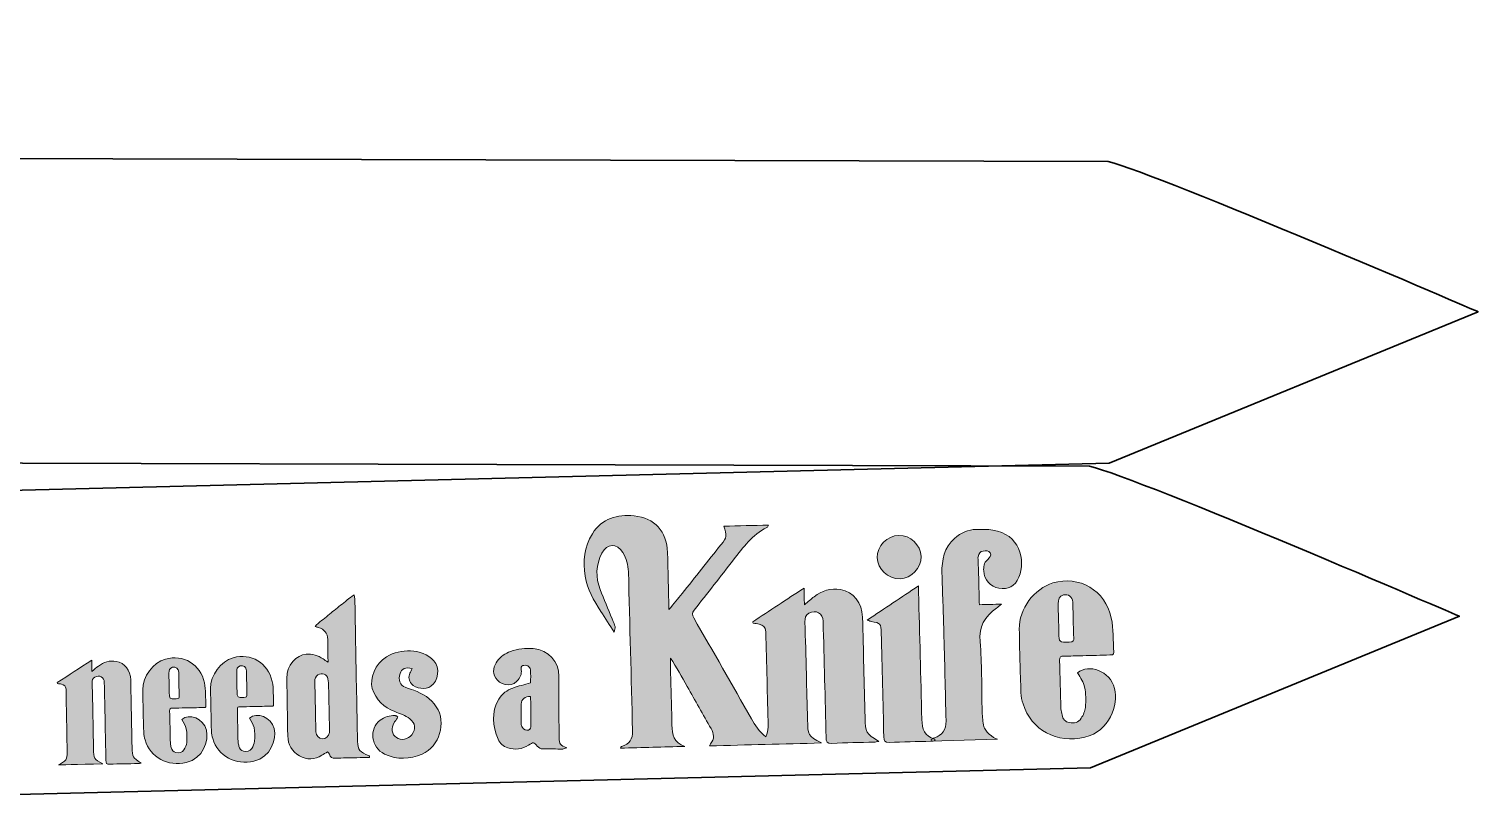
# Model space of a CAD drawing. Header units: inches. Extents: x 0 to 10.9, y -5.4 to -2.3.
# Drawn here: x 6.104 to 10.877, y -4.883 to -2.314 of the extents above; entities that cross this region are included whole.
import ezdxf

# ---------------------------------------------------------------- set-up
doc = ezdxf.new("R2010")
doc.units = ezdxf.units.IN
doc.header["$MEASUREMENT"] = 0
doc.layers.add('Layer 1', color=7, linetype='Continuous', lineweight=0)

# ---------------------------------------------------------------- blocks, each defined once
blk = doc.blocks.new('Block_2')
at = {"layer": 'Layer 1', "true_color": 0x000000, "transparency": 33554687}
h = blk.add_hatch(color=18, dxfattribs=at)
h.dxf.hatch_style = 2
edge = h.paths.add_edge_path()
edge.add_spline(control_points=[(9.0428, -4.0516), (9.0436, -4.0899), (9.0114, -4.1239), (8.9737, -4.1247), (8.9339, -4.1255), (8.8996, -4.094), (8.8984, -4.0553), (8.8971, -4.0174), (8.9306, -3.9832), (8.9701, -3.982), (9.0076, -3.9809), (9.0419, -4.0138), (9.0428, -4.0516)], knot_values=[0, 0, 0, 0, 1, 1, 1, 2, 2, 2, 3, 3, 3, 4, 4, 4, 4], degree=3, periodic=0)
h = blk.add_hatch(color=18, dxfattribs=at)
h.dxf.hatch_style = 2
edge = h.paths.add_edge_path()
edge.add_spline(control_points=[(8.8655, -4.2612), (8.9234, -4.2225), (8.9773, -4.1865), (9.0342, -4.1486), (9.0344, -4.1565), (9.0345, -4.1629), (9.0347, -4.1692), (9.0383, -4.3088), (9.0422, -4.4484), (9.0454, -4.588), (9.0461, -4.6192), (9.0543, -4.6442), (9.0878, -4.6535), (9.0884, -4.6537), (9.0885, -4.6556), (9.0894, -4.6584), (9.0846, -4.659), (9.0801, -4.66), (9.0756, -4.6601), (9.0297, -4.6614), (8.9837, -4.6619), (8.9379, -4.664), (8.9232, -4.6647), (8.9204, -4.6593), (8.9201, -4.6461), (8.9176, -4.5319), (8.9145, -4.4178), (8.9116, -4.3036), (8.9107, -4.2723), (8.9096, -4.271), (8.8787, -4.2657), (8.8758, -4.2652), (8.8731, -4.2638), (8.8655, -4.2612)], knot_values=[0, 0, 0, 0, 1, 1, 1, 2, 2, 2, 3, 3, 3, 4, 4, 4, 5, 5, 5, 6, 6, 6, 7, 7, 7, 8, 8, 8, 9, 9, 9, 10, 10, 10, 11, 11, 11, 11], degree=3, periodic=0)
at = {"layer": 'Layer 1'}
for points, knots in [([(9.0428, -4.0516), (9.0436, -4.0899), (9.0114, -4.1239), (8.9737, -4.1247), (8.9339, -4.1255), (8.8996, -4.094), (8.8984, -4.0553), (8.8971, -4.0174), (8.9306, -3.9832), (8.9701, -3.982), (9.0076, -3.9809), (9.0419, -4.0138), (9.0428, -4.0516)], [0, 0, 0, 0, 1, 1, 1, 2, 2, 2, 3, 3, 3, 4, 4, 4, 4]), ([(8.8655, -4.2612), (8.9234, -4.2225), (8.9773, -4.1865), (9.0342, -4.1486), (9.0344, -4.1565), (9.0345, -4.1629), (9.0347, -4.1692), (9.0383, -4.3088), (9.0422, -4.4484), (9.0454, -4.588), (9.0461, -4.6192), (9.0543, -4.6442), (9.0878, -4.6535), (9.0884, -4.6537), (9.0885, -4.6556), (9.0894, -4.6584), (9.0846, -4.659), (9.0801, -4.66), (9.0756, -4.6601), (9.0297, -4.6614), (8.9837, -4.6619), (8.9379, -4.664), (8.9232, -4.6647), (8.9204, -4.6593), (8.9201, -4.6461), (8.9176, -4.5319), (8.9145, -4.4178), (8.9116, -4.3036), (8.9107, -4.2723), (8.9096, -4.271), (8.8787, -4.2657), (8.8758, -4.2652), (8.8731, -4.2638), (8.8655, -4.2612)], [0, 0, 0, 0, 1, 1, 1, 2, 2, 2, 3, 3, 3, 4, 4, 4, 5, 5, 5, 6, 6, 6, 7, 7, 7, 8, 8, 8, 9, 9, 9, 10, 10, 10, 11, 11, 11, 11])]:
    blk.add_open_spline(points, degree=3, knots=knots, dxfattribs=at)
blk = doc.blocks.new('Block_1')
at = {"layer": 'Layer 1', "true_color": 0x000000, "transparency": 33554687}
h = blk.add_hatch(color=18, dxfattribs=at)
h.dxf.hatch_style = 2
edge = h.paths.add_edge_path()
edge.add_spline(control_points=[(8.5321, -4.646), (8.535, -4.6335), (8.5394, -4.6237), (8.5392, -4.614), (8.537, -4.5091), (8.5338, -4.4043), (8.5317, -4.2994), (8.5314, -4.2832), (8.5222, -4.2778), (8.5095, -4.2745), (8.5032, -4.2728), (8.4965, -4.2724), (8.49, -4.2713), (8.4895, -4.2698), (8.489, -4.2683), (8.4885, -4.2667), (8.5439, -4.2302), (8.5993, -4.1937), (8.6573, -4.1555), (8.6578, -4.1747), (8.6582, -4.191), (8.6587, -4.2104), (8.6709, -4.2003), (8.6805, -4.1919), (8.6906, -4.1842), (8.7163, -4.1644), (8.7454, -4.1549), (8.7777, -4.1605), (8.8205, -4.168), (8.8487, -4.2038), (8.85, -4.2515), (8.853, -4.3614), (8.8557, -4.4712), (8.8586, -4.581), (8.8599, -4.6332), (8.8599, -4.6332), (8.9037, -4.6607), (8.8971, -4.6618), (8.8928, -4.663), (8.8884, -4.6631), (8.8419, -4.6644), (8.7953, -4.665), (8.7488, -4.6671), (8.7333, -4.6679), (8.7302, -4.6621), (8.7299, -4.6481), (8.727, -4.5203), (8.7236, -4.3924), (8.7202, -4.2646), (8.7195, -4.2386), (8.6962, -4.2259), (8.6734, -4.2385), (8.6619, -4.2449), (8.6601, -4.255), (8.6604, -4.2669), (8.6622, -4.324), (8.6635, -4.3811), (8.665, -4.4382), (8.6663, -4.4885), (8.6676, -4.5387), (8.6689, -4.589), (8.6702, -4.641), (8.6702, -4.641), (8.7144, -4.6659), (8.5902, -4.6691), (8.4689, -4.6723), (8.346, -4.6754), (8.3475, -4.6723), (8.348, -4.6699), (8.3494, -4.6683), (8.3634, -4.6521), (8.3609, -4.6359), (8.351, -4.6187), (8.3246, -4.5725), (8.2988, -4.526), (8.2727, -4.4796), (8.2552, -4.4484), (8.2378, -4.4172), (8.2176, -4.3861), (8.2174, -4.3912), (8.2169, -4.3962), (8.217, -4.4013), (8.2187, -4.4695), (8.2211, -4.5378), (8.2221, -4.6061), (8.2225, -4.6382), (8.228, -4.6657), (8.2644, -4.6773), (8.1943, -4.6791), (8.1242, -4.6809), (8.053, -4.6828), (8.0543, -4.6807), (8.0547, -4.6784), (8.0559, -4.678), (8.0834, -4.6676), (8.0932, -4.6542), (8.0925, -4.6251), (8.0881, -4.4508), (8.0836, -4.2764), (8.079, -4.1021), (8.0784, -4.0794), (8.0724, -4.0579), (8.0603, -4.0386), (8.0407, -4.0074), (8.009, -4.008), (7.9917, -4.0405), (7.9711, -4.0794), (7.9706, -4.1201), (7.9861, -4.1608), (7.9984, -4.1931), (8.0114, -4.2251), (8.0252, -4.2568), (8.0362, -4.282), (8.0375, -4.2857), (8.0317, -4.3003), (8.0176, -4.2783), (8.0029, -4.2553), (7.9881, -4.2324), (7.9649, -4.1964), (7.943, -4.1595), (7.9361, -4.1165), (7.9283, -4.0675), (7.9337, -4.0197), (7.9602, -3.9767), (7.9919, -3.9256), (8.042, -3.9125), (8.0976, -3.9178), (8.1658, -3.9243), (8.2053, -3.9686), (8.2076, -4.0379), (8.2096, -4.0992), (8.2108, -4.1605), (8.2125, -4.2267), (8.2286, -4.2069), (8.2422, -4.1905), (8.2555, -4.1739), (8.2984, -4.1201), (8.3412, -4.0662), (8.3842, -4.0124), (8.4031, -3.9888), (8.4045, -3.9815), (8.393, -3.9518), (8.442, -3.9505), (8.4905, -3.9493), (8.5405, -3.948), (8.5386, -3.9509), (8.5375, -3.9549), (8.535, -3.9561), (8.4871, -3.9799), (8.4566, -4.0215), (8.4251, -4.0623), (8.3823, -4.1178), (8.3393, -4.1731), (8.2957, -4.228), (8.2883, -4.2373), (8.288, -4.2436), (8.2939, -4.2539), (8.3577, -4.3642), (8.4213, -4.4747), (8.4838, -4.5858), (8.4961, -4.6076), (8.5094, -4.6274), (8.5321, -4.646)], knot_values=[0, 0, 0, 0, 1, 1, 1, 2, 2, 2, 3, 3, 3, 4, 4, 4, 5, 5, 5, 6, 6, 6, 7, 7, 7, 8, 8, 8, 9, 9, 9, 10, 10, 10, 11, 11, 11, 12, 12, 12, 13, 13, 13, 14, 14, 14, 15, 15, 15, 16, 16, 16, 17, 17, 17, 18, 18, 18, 19, 19, 19, 20, 20, 20, 21, 21, 21, 22, 22, 22, 23, 23, 23, 24, 24, 24, 25, 25, 25, 26, 26, 26, 27, 27, 27, 28, 28, 28, 29, 29, 29, 30, 30, 30, 31, 31, 31, 32, 32, 32, 33, 33, 33, 34, 34, 34, 35, 35, 35, 36, 36, 36, 37, 37, 37, 38, 38, 38, 39, 39, 39, 40, 40, 40, 41, 41, 41, 42, 42, 42, 43, 43, 43, 44, 44, 44, 45, 45, 45, 46, 46, 46, 47, 47, 47, 48, 48, 48, 49, 49, 49, 50, 50, 50, 51, 51, 51, 52, 52, 52, 53, 53, 53, 54, 54, 54, 54], degree=3, periodic=0)
h = blk.add_hatch(color=18, dxfattribs=at)
h.dxf.hatch_style = 2
edge = h.paths.add_edge_path()
edge.add_spline(control_points=[(9.0771, -4.6591), (9.0767, -4.6577), (9.0763, -4.6562), (9.0759, -4.6548), (9.0796, -4.653), (9.0831, -4.6505), (9.087, -4.6494), (9.1106, -4.6423), (9.1259, -4.6218), (9.1252, -4.5934), (9.1226, -4.4946), (9.1205, -4.3959), (9.1178, -4.2972), (9.1161, -4.2334), (9.1135, -4.1697), (9.1117, -4.106), (9.1106, -4.0626), (9.1194, -4.0226), (9.1534, -3.9918), (9.1739, -3.9732), (9.1976, -3.9625), (9.2252, -3.9623), (9.2433, -3.9621), (9.2616, -3.9621), (9.2794, -3.9647), (9.3657, -3.9772), (9.3895, -4.0626), (9.3652, -4.1202), (9.3521, -4.1514), (9.3299, -4.16), (9.2994, -4.1562), (9.2722, -4.1527), (9.2499, -4.1263), (9.2491, -4.0993), (9.2487, -4.0859), (9.2496, -4.0725), (9.2613, -4.0629), (9.2618, -4.0625), (9.2623, -4.0619), (9.2627, -4.0614), (9.2679, -4.0549), (9.2759, -4.0487), (9.2708, -4.0394), (9.2659, -4.0304), (9.2558, -4.0333), (9.2479, -4.0337), (9.237, -4.0342), (9.2326, -4.043), (9.2307, -4.0522), (9.2296, -4.0575), (9.2311, -4.0633), (9.2312, -4.0689), (9.232, -4.0968), (9.2327, -4.1247), (9.2335, -4.1526), (9.234, -4.1707), (9.2344, -4.1887), (9.235, -4.2104), (9.26, -4.2097), (9.2815, -4.2092), (9.3077, -4.2085), (9.2997, -4.2153), (9.2959, -4.2191), (9.2916, -4.2219), (9.2517, -4.248), (9.233, -4.2836), (9.2374, -4.332), (9.2407, -4.3682), (9.2413, -4.4046), (9.2422, -4.441), (9.2433, -4.4821), (9.243, -4.5233), (9.2442, -4.5644), (9.2446, -4.5804), (9.2463, -4.5966), (9.2497, -4.6122), (9.2526, -4.6252), (9.279, -4.6502), (9.2949, -4.6531), (9.2949, -4.6531), (9.0756, -4.6601), (9.0756, -4.6601)], knot_values=[0, 0, 0, 0, 1, 1, 1, 2, 2, 2, 3, 3, 3, 4, 4, 4, 5, 5, 5, 6, 6, 6, 7, 7, 7, 8, 8, 8, 9, 9, 9, 10, 10, 10, 11, 11, 11, 12, 12, 12, 13, 13, 13, 14, 14, 14, 15, 15, 15, 16, 16, 16, 17, 17, 17, 18, 18, 18, 19, 19, 19, 20, 20, 20, 21, 21, 21, 22, 22, 22, 23, 23, 23, 24, 24, 24, 25, 25, 25, 26, 26, 26, 27, 27, 27, 27], degree=3, periodic=0)
edge.add_line((9.0756, -4.6601), (9.0771, -4.6591))
h = blk.add_hatch(color=18, dxfattribs=at)
h.dxf.hatch_style = 2
edge = h.paths.add_edge_path()
edge.add_spline(control_points=[(9.5441, -4.2634), (9.5436, -4.243), (9.5436, -4.2225), (9.5424, -4.202), (9.5413, -4.1843), (9.5284, -4.1744), (9.5121, -4.1782), (9.4969, -4.1817), (9.4944, -4.1944), (9.4945, -4.2071), (9.4948, -4.2387), (9.496, -4.2703), (9.4968, -4.3019), (9.4976, -4.3355), (9.4976, -4.3348), (9.5311, -4.3341), (9.5442, -4.3338), (9.5465, -4.3287), (9.5457, -4.3173), (9.5445, -4.2994), (9.5446, -4.2814), (9.5441, -4.2634)], knot_values=[0, 0, 0, 0, 1, 1, 1, 2, 2, 2, 3, 3, 3, 4, 4, 4, 5, 5, 5, 6, 6, 6, 7, 7, 7, 7], degree=3, periodic=0)
edge = h.paths.add_edge_path()
edge.add_spline(control_points=[(9.5587, -4.4348), (9.5943, -4.404), (9.6657, -4.4274), (9.6803, -4.4866), (9.6936, -4.5402), (9.6648, -4.6273), (9.5823, -4.6472), (9.4917, -4.669), (9.405, -4.6234), (9.3789, -4.537), (9.3753, -4.5252), (9.3723, -4.5129), (9.3719, -4.5007), (9.3695, -4.4306), (9.3674, -4.3605), (9.3664, -4.2905), (9.3654, -4.2242), (9.415, -4.1573), (9.4774, -4.1387), (9.5635, -4.1129), (9.6497, -4.1628), (9.6696, -4.2541), (9.6776, -4.2905), (9.675, -4.3292), (9.6774, -4.3668), (9.678, -4.3767), (9.6714, -4.3758), (9.6652, -4.376), (9.6354, -4.3768), (9.6056, -4.3776), (9.5759, -4.3783), (9.5548, -4.3789), (9.5337, -4.3798), (9.5126, -4.3798), (9.5025, -4.3798), (9.4985, -4.3825), (9.4989, -4.3935), (9.5008, -4.4468), (9.5018, -4.5001), (9.5035, -4.5534), (9.5037, -4.5601), (9.5062, -4.5667), (9.5075, -4.5734), (9.5101, -4.5867), (9.5172, -4.5964), (9.5311, -4.5988), (9.5467, -4.6016), (9.5618, -4.5985), (9.5705, -4.5844), (9.5771, -4.5736), (9.5833, -4.5608), (9.5842, -4.5486), (9.5858, -4.5264), (9.5859, -4.5035), (9.5816, -4.4819), (9.5785, -4.4661), (9.5673, -4.4519), (9.5587, -4.4348)], knot_values=[0, 0, 0, 0, 1, 1, 1, 2, 2, 2, 3, 3, 3, 4, 4, 4, 5, 5, 5, 6, 6, 6, 7, 7, 7, 8, 8, 8, 9, 9, 9, 10, 10, 10, 11, 11, 11, 12, 12, 12, 13, 13, 13, 14, 14, 14, 15, 15, 15, 16, 16, 16, 17, 17, 17, 18, 18, 18, 19, 19, 19, 19], degree=3, periodic=0)
at = {"layer": 'Layer 1'}
for points, knots in [([(8.5321, -4.646), (8.535, -4.6335), (8.5394, -4.6237), (8.5392, -4.614), (8.537, -4.5091), (8.5338, -4.4043), (8.5317, -4.2994), (8.5314, -4.2832), (8.5222, -4.2778), (8.5095, -4.2745), (8.5032, -4.2728), (8.4965, -4.2724), (8.49, -4.2713), (8.4895, -4.2698), (8.489, -4.2683), (8.4885, -4.2667), (8.5439, -4.2302), (8.5993, -4.1937), (8.6573, -4.1555), (8.6578, -4.1747), (8.6582, -4.191), (8.6587, -4.2104), (8.6709, -4.2003), (8.6805, -4.1919), (8.6906, -4.1842), (8.7163, -4.1644), (8.7454, -4.1549), (8.7777, -4.1605), (8.8205, -4.168), (8.8487, -4.2038), (8.85, -4.2515), (8.853, -4.3614), (8.8557, -4.4712), (8.8586, -4.581), (8.8599, -4.6332), (8.8599, -4.6332), (8.9037, -4.6607), (8.8971, -4.6618), (8.8928, -4.663), (8.8884, -4.6631), (8.8419, -4.6644), (8.7953, -4.665), (8.7488, -4.6671), (8.7333, -4.6679), (8.7302, -4.6621), (8.7299, -4.6481), (8.727, -4.5203), (8.7236, -4.3924), (8.7202, -4.2646), (8.7195, -4.2386), (8.6962, -4.2259), (8.6734, -4.2385), (8.6619, -4.2449), (8.6601, -4.255), (8.6604, -4.2669), (8.6622, -4.324), (8.6635, -4.3811), (8.665, -4.4382), (8.6663, -4.4885), (8.6676, -4.5387), (8.6689, -4.589), (8.6702, -4.641), (8.6702, -4.641), (8.7144, -4.6659), (8.5902, -4.6691), (8.4689, -4.6723), (8.346, -4.6754), (8.3475, -4.6723), (8.348, -4.6699), (8.3494, -4.6683), (8.3634, -4.6521), (8.3609, -4.6359), (8.351, -4.6187), (8.3246, -4.5725), (8.2988, -4.526), (8.2727, -4.4796), (8.2552, -4.4484), (8.2378, -4.4172), (8.2176, -4.3861), (8.2174, -4.3912), (8.2169, -4.3962), (8.217, -4.4013), (8.2187, -4.4695), (8.2211, -4.5378), (8.2221, -4.6061), (8.2225, -4.6382), (8.228, -4.6657), (8.2644, -4.6773), (8.1943, -4.6791), (8.1242, -4.6809), (8.053, -4.6828), (8.0543, -4.6807), (8.0547, -4.6784), (8.0559, -4.678), (8.0834, -4.6676), (8.0932, -4.6542), (8.0925, -4.6251), (8.0881, -4.4508), (8.0836, -4.2764), (8.079, -4.1021), (8.0784, -4.0794), (8.0724, -4.0579), (8.0603, -4.0386), (8.0407, -4.0074), (8.009, -4.008), (7.9917, -4.0405), (7.9711, -4.0794), (7.9706, -4.1201), (7.9861, -4.1608), (7.9984, -4.1931), (8.0114, -4.2251), (8.0252, -4.2568), (8.0362, -4.282), (8.0375, -4.2857), (8.0317, -4.3003), (8.0176, -4.2783), (8.0029, -4.2553), (7.9881, -4.2324), (7.9649, -4.1964), (7.943, -4.1595), (7.9361, -4.1165), (7.9283, -4.0675), (7.9337, -4.0197), (7.9602, -3.9767), (7.9919, -3.9256), (8.042, -3.9125), (8.0976, -3.9178), (8.1658, -3.9243), (8.2053, -3.9686), (8.2076, -4.0379), (8.2096, -4.0992), (8.2108, -4.1605), (8.2125, -4.2267), (8.2286, -4.2069), (8.2422, -4.1905), (8.2555, -4.1739), (8.2984, -4.1201), (8.3412, -4.0662), (8.3842, -4.0124), (8.4031, -3.9888), (8.4045, -3.9815), (8.393, -3.9518), (8.442, -3.9505), (8.4905, -3.9493), (8.5405, -3.948), (8.5386, -3.9509), (8.5375, -3.9549), (8.535, -3.9561), (8.4871, -3.9799), (8.4566, -4.0215), (8.4251, -4.0623), (8.3823, -4.1178), (8.3393, -4.1731), (8.2957, -4.228), (8.2883, -4.2373), (8.288, -4.2436), (8.2939, -4.2539), (8.3577, -4.3642), (8.4213, -4.4747), (8.4838, -4.5858), (8.4961, -4.6076), (8.5094, -4.6274), (8.5321, -4.646)], [0, 0, 0, 0, 1, 1, 1, 2, 2, 2, 3, 3, 3, 4, 4, 4, 5, 5, 5, 6, 6, 6, 7, 7, 7, 8, 8, 8, 9, 9, 9, 10, 10, 10, 11, 11, 11, 12, 12, 12, 13, 13, 13, 14, 14, 14, 15, 15, 15, 16, 16, 16, 17, 17, 17, 18, 18, 18, 19, 19, 19, 20, 20, 20, 21, 21, 21, 22, 22, 22, 23, 23, 23, 24, 24, 24, 25, 25, 25, 26, 26, 26, 27, 27, 27, 28, 28, 28, 29, 29, 29, 30, 30, 30, 31, 31, 31, 32, 32, 32, 33, 33, 33, 34, 34, 34, 35, 35, 35, 36, 36, 36, 37, 37, 37, 38, 38, 38, 39, 39, 39, 40, 40, 40, 41, 41, 41, 42, 42, 42, 43, 43, 43, 44, 44, 44, 45, 45, 45, 46, 46, 46, 47, 47, 47, 48, 48, 48, 49, 49, 49, 50, 50, 50, 51, 51, 51, 52, 52, 52, 53, 53, 53, 54, 54, 54, 54]), ([(9.0771, -4.6591), (9.0767, -4.6577), (9.0763, -4.6562), (9.0759, -4.6548), (9.0796, -4.653), (9.0831, -4.6505), (9.087, -4.6494), (9.1106, -4.6423), (9.1259, -4.6218), (9.1252, -4.5934), (9.1226, -4.4946), (9.1205, -4.3959), (9.1178, -4.2972), (9.1161, -4.2334), (9.1135, -4.1697), (9.1117, -4.106), (9.1106, -4.0626), (9.1194, -4.0226), (9.1534, -3.9918), (9.1739, -3.9732), (9.1976, -3.9625), (9.2252, -3.9623), (9.2433, -3.9621), (9.2616, -3.9621), (9.2794, -3.9647), (9.3657, -3.9772), (9.3895, -4.0626), (9.3652, -4.1202), (9.3521, -4.1514), (9.3299, -4.16), (9.2994, -4.1562), (9.2722, -4.1527), (9.2499, -4.1263), (9.2491, -4.0993), (9.2487, -4.0859), (9.2496, -4.0725), (9.2613, -4.0629), (9.2618, -4.0625), (9.2623, -4.0619), (9.2627, -4.0614), (9.2679, -4.0549), (9.2759, -4.0487), (9.2708, -4.0394), (9.2659, -4.0304), (9.2558, -4.0333), (9.2479, -4.0337), (9.237, -4.0342), (9.2326, -4.043), (9.2307, -4.0522), (9.2296, -4.0575), (9.2311, -4.0633), (9.2312, -4.0689), (9.232, -4.0968), (9.2327, -4.1247), (9.2335, -4.1526), (9.234, -4.1707), (9.2344, -4.1887), (9.235, -4.2104), (9.26, -4.2097), (9.2815, -4.2092), (9.3077, -4.2085), (9.2997, -4.2153), (9.2959, -4.2191), (9.2916, -4.2219), (9.2517, -4.248), (9.233, -4.2836), (9.2374, -4.332), (9.2407, -4.3682), (9.2413, -4.4046), (9.2422, -4.441), (9.2433, -4.4821), (9.243, -4.5233), (9.2442, -4.5644), (9.2446, -4.5804), (9.2463, -4.5966), (9.2497, -4.6122), (9.2526, -4.6252), (9.279, -4.6502), (9.2949, -4.6531), (9.2949, -4.6531), (9.0756, -4.6601), (9.0756, -4.6601)], [0, 0, 0, 0, 1, 1, 1, 2, 2, 2, 3, 3, 3, 4, 4, 4, 5, 5, 5, 6, 6, 6, 7, 7, 7, 8, 8, 8, 9, 9, 9, 10, 10, 10, 11, 11, 11, 12, 12, 12, 13, 13, 13, 14, 14, 14, 15, 15, 15, 16, 16, 16, 17, 17, 17, 18, 18, 18, 19, 19, 19, 20, 20, 20, 21, 21, 21, 22, 22, 22, 23, 23, 23, 24, 24, 24, 25, 25, 25, 26, 26, 26, 27, 27, 27, 27]), ([(9.5587, -4.4348), (9.5943, -4.404), (9.6657, -4.4274), (9.6803, -4.4866), (9.6936, -4.5402), (9.6648, -4.6273), (9.5823, -4.6472), (9.4917, -4.669), (9.405, -4.6234), (9.3789, -4.537), (9.3753, -4.5252), (9.3723, -4.5129), (9.3719, -4.5007), (9.3695, -4.4306), (9.3674, -4.3605), (9.3664, -4.2905), (9.3654, -4.2242), (9.415, -4.1573), (9.4774, -4.1387), (9.5635, -4.1129), (9.6497, -4.1628), (9.6696, -4.2541), (9.6776, -4.2905), (9.675, -4.3292), (9.6774, -4.3668), (9.678, -4.3767), (9.6714, -4.3758), (9.6652, -4.376), (9.6354, -4.3768), (9.6056, -4.3776), (9.5759, -4.3783), (9.5548, -4.3789), (9.5337, -4.3798), (9.5126, -4.3798), (9.5025, -4.3798), (9.4985, -4.3825), (9.4989, -4.3935), (9.5008, -4.4468), (9.5018, -4.5001), (9.5035, -4.5534), (9.5037, -4.5601), (9.5062, -4.5667), (9.5075, -4.5734), (9.5101, -4.5867), (9.5172, -4.5964), (9.5311, -4.5988), (9.5467, -4.6016), (9.5618, -4.5985), (9.5705, -4.5844), (9.5771, -4.5736), (9.5833, -4.5608), (9.5842, -4.5486), (9.5858, -4.5264), (9.5859, -4.5035), (9.5816, -4.4819), (9.5785, -4.4661), (9.5673, -4.4519), (9.5587, -4.4348)], [0, 0, 0, 0, 1, 1, 1, 2, 2, 2, 3, 3, 3, 4, 4, 4, 5, 5, 5, 6, 6, 6, 7, 7, 7, 8, 8, 8, 9, 9, 9, 10, 10, 10, 11, 11, 11, 12, 12, 12, 13, 13, 13, 14, 14, 14, 15, 15, 15, 16, 16, 16, 17, 17, 17, 18, 18, 18, 19, 19, 19, 19]), ([(9.5441, -4.2634), (9.5436, -4.243), (9.5436, -4.2225), (9.5424, -4.202), (9.5413, -4.1843), (9.5284, -4.1744), (9.5121, -4.1782), (9.4969, -4.1817), (9.4944, -4.1944), (9.4945, -4.2071), (9.4948, -4.2387), (9.496, -4.2703), (9.4968, -4.3019), (9.4976, -4.3355), (9.4976, -4.3348), (9.5311, -4.3341), (9.5442, -4.3338), (9.5465, -4.3287), (9.5457, -4.3173), (9.5445, -4.2994), (9.5446, -4.2814), (9.5441, -4.2634)], [0, 0, 0, 0, 1, 1, 1, 2, 2, 2, 3, 3, 3, 4, 4, 4, 5, 5, 5, 6, 6, 6, 7, 7, 7, 7])]:
    blk.add_open_spline(points, degree=3, knots=knots, dxfattribs=at)
blk.add_blockref('Block_2', (0, 0), dxfattribs=at)
blk = doc.blocks.new('Block_3')
at = {"layer": 'Layer 1', "color": 18, "lineweight": 35, "true_color": 0x000000}
blk.add_open_spline([(9.6011, -4.7474), (9.6011, -4.7474), (10.8159, -4.2483), (10.8159, -4.2483), (10.8159, -4.2483), (9.7742, -3.7987), (9.5981, -3.7539), (9.5981, -3.7539), (4.1294, -3.7389), (4.1294, -3.7389), (4.1294, -3.7389), (4.1193, -4.8834), (4.1193, -4.8834), (4.1193, -4.8834), (9.6011, -4.7474), (9.6011, -4.7474)], degree=3, knots=[0, 0, 0, 0, 1, 1, 1, 2, 2, 2, 3, 3, 3, 4, 4, 4, 5, 5, 5, 5], dxfattribs=at)

msp = doc.modelspace()

# ---------------------------------------------------------------- hatches: boundary and pattern name
at = {"layer": 'Layer 1', "true_color": 0x000000, "transparency": 33554687}
h = msp.add_hatch(color=18, dxfattribs=at)
h.dxf.hatch_style = 2
edge = h.paths.add_edge_path()
edge.add_spline(control_points=[(7.0477, -4.5448), (7.0477, -4.5448), (7.0477, -4.5448), (7.0478, -4.5448), (7.0479, -4.5539), (7.0481, -4.5631), (7.0483, -4.5723), (7.0487, -4.5912), (7.0488, -4.6102), (7.0496, -4.6291), (7.0502, -4.642), (7.0592, -4.6511), (7.0706, -4.6519), (7.0815, -4.6526), (7.0918, -4.6438), (7.0939, -4.6314), (7.0945, -4.6277), (7.0942, -4.6238), (7.0942, -4.6201), (7.0933, -4.5736), (7.0925, -4.5271), (7.0914, -4.4806), (7.0912, -4.472), (7.0909, -4.4633), (7.0893, -4.4548), (7.0863, -4.4397), (7.0695, -4.4331), (7.0563, -4.4413), (7.048, -4.4466), (7.0457, -4.4543), (7.046, -4.4636), (7.0467, -4.4906), (7.0471, -4.5177), (7.0477, -4.5448)], knot_values=[0, 0, 0, 0, 1, 1, 1, 2, 2, 2, 3, 3, 3, 4, 4, 4, 5, 5, 5, 6, 6, 6, 7, 7, 7, 8, 8, 8, 9, 9, 9, 10, 10, 10, 11, 11, 11, 11], degree=3, periodic=0)
edge = h.paths.add_edge_path()
edge.add_spline(control_points=[(7.2261, -4.7132), (7.2123, -4.7136), (7.1986, -4.7142), (7.1848, -4.7145), (7.1611, -4.7151), (7.1373, -4.7152), (7.1135, -4.716), (7.1037, -4.7163), (7.0967, -4.7141), (7.0945, -4.7032), (7.094, -4.7006), (7.0904, -4.6986), (7.0874, -4.6955), (7.0812, -4.6992), (7.0752, -4.7026), (7.0693, -4.7063), (7.0451, -4.7214), (7.02, -4.7222), (6.9956, -4.7081), (6.971, -4.6939), (6.9575, -4.6716), (6.9569, -4.6428), (6.9555, -4.5796), (6.9553, -4.5163), (6.9533, -4.4531), (6.9518, -4.4089), (6.9876, -4.3756), (7.017, -4.3736), (7.0376, -4.3723), (7.0566, -4.3771), (7.0736, -4.3891), (7.0779, -4.3922), (7.0824, -4.395), (7.0896, -4.3999), (7.0892, -4.3813), (7.0889, -4.3654), (7.0886, -4.3495), (7.0885, -4.3414), (7.0885, -4.3333), (7.0883, -4.3252), (7.0878, -4.3036), (7.0781, -4.2912), (7.0572, -4.2854), (7.0547, -4.2847), (7.0521, -4.2839), (7.047, -4.2824), (7.06, -4.2671), (7.0756, -4.2577), (7.0892, -4.2461), (7.1029, -4.2346), (7.1167, -4.2233), (7.1308, -4.2124), (7.145, -4.2013), (7.1579, -4.1883), (7.1761, -4.178), (7.1769, -4.1882), (7.178, -4.1954), (7.1781, -4.2027), (7.179, -4.2471), (7.1795, -4.2914), (7.1803, -4.3358), (7.1824, -4.444), (7.1846, -4.5522), (7.1867, -4.6605), (7.1873, -4.6877), (7.1956, -4.6983), (7.2228, -4.7066), (7.2242, -4.707), (7.2252, -4.7084), (7.2264, -4.7093), (7.2263, -4.7106), (7.2262, -4.7119), (7.2261, -4.7132)], knot_values=[0, 0, 0, 0, 1, 1, 1, 2, 2, 2, 3, 3, 3, 4, 4, 4, 5, 5, 5, 6, 6, 6, 7, 7, 7, 8, 8, 8, 9, 9, 9, 10, 10, 10, 11, 11, 11, 12, 12, 12, 13, 13, 13, 14, 14, 14, 15, 15, 15, 16, 16, 16, 17, 17, 17, 18, 18, 18, 19, 19, 19, 20, 20, 20, 21, 21, 21, 22, 22, 22, 23, 23, 23, 24, 24, 24, 24], degree=3, periodic=0)
h = msp.add_hatch(color=18, dxfattribs=at)
h.dxf.hatch_style = 2
edge = h.paths.add_edge_path()
edge.add_spline(control_points=[(6.5984, -4.4734), (6.5982, -4.4597), (6.5983, -4.446), (6.5975, -4.4323), (6.5969, -4.4205), (6.5883, -4.4138), (6.5773, -4.4162), (6.5672, -4.4186), (6.5654, -4.427), (6.5655, -4.4355), (6.5655, -4.4567), (6.5662, -4.4778), (6.5666, -4.499), (6.5671, -4.5214), (6.5671, -4.521), (6.5895, -4.5206), (6.5982, -4.5205), (6.5998, -4.5171), (6.5993, -4.5095), (6.5986, -4.4975), (6.5987, -4.4854), (6.5984, -4.4734)], knot_values=[0, 0, 0, 0, 1, 1, 1, 2, 2, 2, 3, 3, 3, 4, 4, 4, 5, 5, 5, 6, 6, 6, 7, 7, 7, 7], degree=3, periodic=0)
edge = h.paths.add_edge_path()
edge.add_spline(control_points=[(6.6075, -4.5881), (6.6315, -4.5676), (6.6791, -4.5835), (6.6887, -4.6232), (6.6974, -4.6591), (6.6778, -4.7172), (6.6225, -4.7302), (6.5619, -4.7445), (6.504, -4.7136), (6.4869, -4.6557), (6.4846, -4.6479), (6.4826, -4.6396), (6.4824, -4.6314), (6.481, -4.5846), (6.4798, -4.5377), (6.4794, -4.4908), (6.4791, -4.4465), (6.5125, -4.4019), (6.5543, -4.3897), (6.6119, -4.3728), (6.6694, -4.4065), (6.6824, -4.4676), (6.6876, -4.492), (6.6857, -4.5179), (6.6872, -4.5431), (6.6876, -4.5497), (6.6831, -4.5491), (6.679, -4.5491), (6.6591, -4.5496), (6.6392, -4.55), (6.6192, -4.5504), (6.6051, -4.5506), (6.591, -4.5512), (6.5769, -4.5511), (6.5702, -4.551), (6.5675, -4.5529), (6.5677, -4.5602), (6.5688, -4.5959), (6.5692, -4.6316), (6.5701, -4.6672), (6.5703, -4.6717), (6.5719, -4.6761), (6.5728, -4.6806), (6.5745, -4.6895), (6.5792, -4.696), (6.5884, -4.6977), (6.5989, -4.6996), (6.609, -4.6976), (6.6149, -4.6882), (6.6194, -4.681), (6.6235, -4.6725), (6.6242, -4.6643), (6.6253, -4.6495), (6.6255, -4.6341), (6.6227, -4.6197), (6.6206, -4.6091), (6.6132, -4.5995), (6.6075, -4.5881)], knot_values=[0, 0, 0, 0, 1, 1, 1, 2, 2, 2, 3, 3, 3, 4, 4, 4, 5, 5, 5, 6, 6, 6, 7, 7, 7, 8, 8, 8, 9, 9, 9, 10, 10, 10, 11, 11, 11, 12, 12, 12, 13, 13, 13, 14, 14, 14, 15, 15, 15, 16, 16, 16, 17, 17, 17, 18, 18, 18, 19, 19, 19, 19], degree=3, periodic=0)
h = msp.add_hatch(color=18, dxfattribs=at)
h.dxf.hatch_style = 2
edge = h.paths.add_edge_path()
edge.add_spline(control_points=[(6.8215, -4.4689), (6.8213, -4.4552), (6.8214, -4.4415), (6.8206, -4.4278), (6.82, -4.416), (6.8114, -4.4093), (6.8005, -4.4117), (6.7903, -4.4141), (6.7885, -4.4225), (6.7886, -4.431), (6.7886, -4.4522), (6.7893, -4.4733), (6.7897, -4.4945), (6.7902, -4.5169), (6.7902, -4.5165), (6.8126, -4.5161), (6.8213, -4.516), (6.8229, -4.5126), (6.8224, -4.505), (6.8217, -4.493), (6.8218, -4.4809), (6.8215, -4.4689)], knot_values=[0, 0, 0, 0, 1, 1, 1, 2, 2, 2, 3, 3, 3, 4, 4, 4, 5, 5, 5, 6, 6, 6, 7, 7, 7, 7], degree=3, periodic=0)
edge = h.paths.add_edge_path()
edge.add_spline(control_points=[(6.8306, -4.5836), (6.8546, -4.5631), (6.9023, -4.579), (6.9118, -4.6187), (6.9205, -4.6546), (6.9009, -4.7127), (6.8456, -4.7257), (6.785, -4.74), (6.7271, -4.7091), (6.71, -4.6512), (6.7077, -4.6434), (6.7057, -4.6351), (6.7055, -4.6269), (6.7041, -4.5801), (6.7029, -4.5332), (6.7025, -4.4863), (6.7022, -4.442), (6.7356, -4.3974), (6.7774, -4.3852), (6.835, -4.3683), (6.8925, -4.402), (6.9055, -4.4631), (6.9107, -4.4875), (6.9088, -4.5134), (6.9103, -4.5386), (6.9107, -4.5452), (6.9062, -4.5446), (6.9021, -4.5446), (6.8822, -4.5451), (6.8623, -4.5455), (6.8423, -4.5459), (6.8282, -4.5461), (6.8141, -4.5467), (6.8, -4.5466), (6.7933, -4.5465), (6.7906, -4.5484), (6.7908, -4.5557), (6.7919, -4.5914), (6.7923, -4.627), (6.7932, -4.6627), (6.7934, -4.6672), (6.795, -4.6716), (6.7959, -4.6761), (6.7976, -4.685), (6.8023, -4.6915), (6.8115, -4.6932), (6.822, -4.6951), (6.8321, -4.6931), (6.838, -4.6837), (6.8425, -4.6765), (6.8466, -4.668), (6.8473, -4.6598), (6.8484, -4.645), (6.8486, -4.6296), (6.8458, -4.6152), (6.8437, -4.6046), (6.8363, -4.595), (6.8306, -4.5836)], knot_values=[0, 0, 0, 0, 1, 1, 1, 2, 2, 2, 3, 3, 3, 4, 4, 4, 5, 5, 5, 6, 6, 6, 7, 7, 7, 8, 8, 8, 9, 9, 9, 10, 10, 10, 11, 11, 11, 12, 12, 12, 13, 13, 13, 14, 14, 14, 15, 15, 15, 16, 16, 16, 17, 17, 17, 18, 18, 18, 19, 19, 19, 19], degree=3, periodic=0)
h = msp.add_hatch(color=18, dxfattribs=at)
h.dxf.hatch_style = 2
edge = h.paths.add_edge_path()
edge.add_spline(control_points=[(7.3671, -4.4204), (7.3456, -4.4153), (7.3312, -4.4216), (7.3266, -4.4365), (7.3199, -4.4584), (7.3261, -4.4752), (7.3441, -4.4825), (7.3531, -4.4862), (7.3626, -4.4885), (7.3717, -4.492), (7.4015, -4.5032), (7.4283, -4.5188), (7.4462, -4.5463), (7.4803, -4.5988), (7.4568, -4.6778), (7.3996, -4.7022), (7.3585, -4.7198), (7.3172, -4.7222), (7.2759, -4.7023), (7.2301, -4.6801), (7.224, -4.6196), (7.2615, -4.5907), (7.2757, -4.5798), (7.2922, -4.5751), (7.3101, -4.5756), (7.3129, -4.5756), (7.3158, -4.5778), (7.3197, -4.5795), (7.3175, -4.5835), (7.3159, -4.5867), (7.314, -4.5897), (7.3119, -4.5929), (7.3091, -4.5956), (7.3072, -4.5988), (7.296, -4.6168), (7.2993, -4.6378), (7.3146, -4.648), (7.3308, -4.6587), (7.3528, -4.6547), (7.3654, -4.6386), (7.3799, -4.6202), (7.3772, -4.6009), (7.3587, -4.586), (7.3441, -4.5741), (7.3264, -4.5691), (7.3092, -4.5627), (7.2727, -4.5489), (7.2469, -4.5239), (7.2354, -4.4863), (7.2257, -4.4546), (7.2446, -4.4045), (7.2822, -4.3822), (7.3069, -4.3676), (7.3337, -4.3611), (7.3612, -4.3625), (7.3898, -4.3639), (7.4175, -4.372), (7.4381, -4.3951), (7.4585, -4.418), (7.4538, -4.4618), (7.4286, -4.4791), (7.411, -4.4911), (7.3778, -4.487), (7.3643, -4.4708), (7.3557, -4.4603), (7.3535, -4.4485), (7.3593, -4.4359), (7.3615, -4.4311), (7.364, -4.4264), (7.3671, -4.4204)], knot_values=[0, 0, 0, 0, 1, 1, 1, 2, 2, 2, 3, 3, 3, 4, 4, 4, 5, 5, 5, 6, 6, 6, 7, 7, 7, 8, 8, 8, 9, 9, 9, 10, 10, 10, 11, 11, 11, 12, 12, 12, 13, 13, 13, 14, 14, 14, 15, 15, 15, 16, 16, 16, 17, 17, 17, 18, 18, 18, 19, 19, 19, 20, 20, 20, 21, 21, 21, 22, 22, 22, 23, 23, 23, 23], degree=3, periodic=0)
h = msp.add_hatch(color=18, dxfattribs=at)
h.dxf.hatch_style = 2
edge = h.paths.add_edge_path()
edge.add_spline(control_points=[(7.7565, -4.5129), (7.7387, -4.5123), (7.7264, -4.5216), (7.7257, -4.5375), (7.7247, -4.5592), (7.7254, -4.581), (7.7258, -4.6028), (7.7259, -4.6067), (7.7276, -4.6109), (7.7296, -4.6145), (7.7336, -4.6215), (7.7433, -4.6254), (7.7493, -4.6235), (7.7578, -4.6208), (7.7576, -4.614), (7.7576, -4.6071), (7.7575, -4.5874), (7.7577, -4.5678), (7.7575, -4.5481), (7.7574, -4.5363), (7.7569, -4.5246), (7.7565, -4.5129)], knot_values=[0, 0, 0, 0, 1, 1, 1, 2, 2, 2, 3, 3, 3, 4, 4, 4, 5, 5, 5, 6, 6, 6, 7, 7, 7, 7], degree=3, periodic=0)
edge = h.paths.add_edge_path()
edge.add_spline(control_points=[(7.8761, -4.682), (7.8696, -4.6839), (7.8663, -4.6857), (7.8629, -4.6858), (7.8411, -4.6858), (7.8193, -4.6853), (7.7975, -4.6853), (7.7895, -4.6853), (7.7836, -4.6819), (7.7787, -4.6759), (7.7679, -4.6625), (7.7651, -4.6629), (7.7501, -4.6727), (7.7283, -4.687), (7.7057, -4.6889), (7.6815, -4.6814), (7.6669, -4.6768), (7.6554, -4.6678), (7.6494, -4.6537), (7.6306, -4.6095), (7.6271, -4.5654), (7.6517, -4.5218), (7.6623, -4.503), (7.679, -4.4919), (7.6984, -4.4849), (7.7168, -4.4784), (7.7359, -4.4736), (7.7568, -4.4674), (7.7568, -4.4546), (7.7574, -4.4395), (7.7562, -4.4247), (7.7559, -4.4199), (7.7514, -4.4138), (7.7471, -4.4115), (7.7428, -4.4092), (7.736, -4.4097), (7.7309, -4.4111), (7.7248, -4.4129), (7.7251, -4.419), (7.7259, -4.4244), (7.728, -4.4396), (7.7223, -4.4514), (7.7118, -4.4622), (7.6886, -4.4861), (7.6543, -4.4716), (7.6419, -4.4524), (7.6295, -4.433), (7.6354, -4.411), (7.6468, -4.3959), (7.6581, -4.3809), (7.6733, -4.3711), (7.6906, -4.3647), (7.7148, -4.3556), (7.7399, -4.3526), (7.7657, -4.3551), (7.8157, -4.3599), (7.8497, -4.3966), (7.8499, -4.4466), (7.8501, -4.5127), (7.8502, -4.5789), (7.8504, -4.6451), (7.8504, -4.6461), (7.8505, -4.6472), (7.8505, -4.6482), (7.8508, -4.6695), (7.8534, -4.6733), (7.8761, -4.682)], knot_values=[0, 0, 0, 0, 1, 1, 1, 2, 2, 2, 3, 3, 3, 4, 4, 4, 5, 5, 5, 6, 6, 6, 7, 7, 7, 8, 8, 8, 9, 9, 9, 10, 10, 10, 11, 11, 11, 12, 12, 12, 13, 13, 13, 14, 14, 14, 15, 15, 15, 16, 16, 16, 17, 17, 17, 18, 18, 18, 19, 19, 19, 20, 20, 20, 21, 21, 21, 22, 22, 22, 22], degree=3, periodic=0)
h = msp.add_hatch(color=18, dxfattribs=at)
h.dxf.hatch_style = 2
edge = h.paths.add_edge_path()
edge.add_spline(control_points=[(6.2015, -4.7378), (6.2015, -4.7378), (6.2642, -4.7366), (6.3473, -4.7349), (6.3178, -4.718), (6.3178, -4.718), (6.3171, -4.6832), (6.3164, -4.6496), (6.3157, -4.616), (6.3151, -4.5824), (6.3143, -4.5442), (6.3136, -4.506), (6.3127, -4.4678), (6.3125, -4.4598), (6.3137, -4.4531), (6.3214, -4.4488), (6.3367, -4.4405), (6.3523, -4.4491), (6.3526, -4.4665), (6.3544, -4.552), (6.3562, -4.6375), (6.3577, -4.723), (6.3578, -4.7324), (6.3599, -4.7362), (6.3703, -4.7358), (6.4014, -4.7345), (6.4325, -4.7344), (6.4637, -4.7337), (6.4666, -4.7336), (6.4695, -4.7328), (6.4739, -4.7321), (6.4447, -4.7135), (6.4447, -4.7135), (6.444, -4.6786), (6.4425, -4.6051), (6.4411, -4.5317), (6.4395, -4.4582), (6.4388, -4.4263), (6.4201, -4.4022), (6.3915, -4.3971), (6.3699, -4.3932), (6.3505, -4.3994), (6.3331, -4.4125), (6.3264, -4.4177), (6.3199, -4.4233), (6.3117, -4.4299), (6.3115, -4.417), (6.3112, -4.4061), (6.311, -4.3932), (6.2721, -4.4185), (6.2349, -4.4428), (6.1976, -4.467), (6.198, -4.468), (6.1983, -4.4691), (6.1986, -4.4701), (6.203, -4.4708), (6.2075, -4.4711), (6.2117, -4.4723), (6.2202, -4.4746), (6.2263, -4.4782), (6.2264, -4.489), (6.2275, -4.5592), (6.2292, -4.6293), (6.2302, -4.6995), (6.2303, -4.706), (6.2299, -4.7136), (6.2254, -4.7209), (6.2215, -4.7271), (6.2103, -4.7332), (6.2015, -4.7378)], knot_values=[0, 0, 0, 0, 1, 1, 1, 2, 2, 2, 3, 3, 3, 4, 4, 4, 5, 5, 5, 6, 6, 6, 7, 7, 7, 8, 8, 8, 9, 9, 9, 10, 10, 10, 11, 11, 11, 12, 12, 12, 13, 13, 13, 14, 14, 14, 15, 15, 15, 16, 16, 16, 17, 17, 17, 18, 18, 18, 19, 19, 19, 20, 20, 20, 21, 21, 21, 22, 22, 22, 23, 23, 23, 23], degree=3, periodic=0)

# ---------------------------------------------------------------- linework, layer by layer
at = {"layer": 'Layer 1', "color": 18, "lineweight": 35, "true_color": 0x000000}
msp.add_open_spline([(9.6627, -3.7444), (9.6627, -3.7444), (10.8774, -3.2453), (10.8774, -3.2453), (10.8774, -3.2453), (9.8357, -2.7958), (9.6596, -2.7509), (9.6596, -2.7509), (4.3298, -2.7359), (4.3298, -2.7359), (4.3298, -2.7359), (4.2911, -2.4566), (4.2468, -2.4001), (4.2035, -2.3448), (4.1017, -2.3139), (3.9685, -2.3612), (3.8352, -2.4084), (3.819, -2.6696), (3.7056, -2.7197), (3.5922, -2.7697), (0.3743, -2.6292), (0.3743, -2.6292), (0.3743, -2.6292), (0.0975, -3.4646), (0.4859, -3.6784), (0.8742, -3.8923), (3.6693, -3.8951), (3.6693, -3.8951), (3.6693, -3.8951), (3.6577, -4.2051), (3.7047, -4.2497), (3.7516, -4.2942), (3.9959, -4.4499), (4.0625, -4.2996), (4.1291, -4.1493), (4.1808, -3.8804), (4.1808, -3.8804), (4.1808, -3.8804), (9.6627, -3.7444), (9.6627, -3.7444)], degree=3, knots=[0, 0, 0, 0, 1, 1, 1, 2, 2, 2, 3, 3, 3, 4, 4, 4, 5, 5, 5, 6, 6, 6, 7, 7, 7, 8, 8, 8, 9, 9, 9, 10, 10, 10, 11, 11, 11, 12, 12, 12, 13, 13, 13, 13], dxfattribs=at)
at = {"layer": 'Layer 1'}
for points, knots in [([(7.2261, -4.7132), (7.2123, -4.7136), (7.1986, -4.7142), (7.1848, -4.7145), (7.1611, -4.7151), (7.1373, -4.7152), (7.1135, -4.716), (7.1037, -4.7163), (7.0967, -4.7141), (7.0945, -4.7032), (7.094, -4.7006), (7.0904, -4.6986), (7.0874, -4.6955), (7.0812, -4.6992), (7.0752, -4.7026), (7.0693, -4.7063), (7.0451, -4.7214), (7.02, -4.7222), (6.9956, -4.7081), (6.971, -4.6939), (6.9575, -4.6716), (6.9569, -4.6428), (6.9555, -4.5796), (6.9553, -4.5163), (6.9533, -4.4531), (6.9518, -4.4089), (6.9876, -4.3756), (7.017, -4.3736), (7.0376, -4.3723), (7.0566, -4.3771), (7.0736, -4.3891), (7.0779, -4.3922), (7.0824, -4.395), (7.0896, -4.3999), (7.0892, -4.3813), (7.0889, -4.3654), (7.0886, -4.3495), (7.0885, -4.3414), (7.0885, -4.3333), (7.0883, -4.3252), (7.0878, -4.3036), (7.0781, -4.2912), (7.0572, -4.2854), (7.0547, -4.2847), (7.0521, -4.2839), (7.047, -4.2824), (7.06, -4.2671), (7.0756, -4.2577), (7.0892, -4.2461), (7.1029, -4.2346), (7.1167, -4.2233), (7.1308, -4.2124), (7.145, -4.2013), (7.1579, -4.1883), (7.1761, -4.178), (7.1769, -4.1882), (7.178, -4.1954), (7.1781, -4.2027), (7.179, -4.2471), (7.1795, -4.2914), (7.1803, -4.3358), (7.1824, -4.444), (7.1846, -4.5522), (7.1867, -4.6605), (7.1873, -4.6877), (7.1956, -4.6983), (7.2228, -4.7066), (7.2242, -4.707), (7.2252, -4.7084), (7.2264, -4.7093), (7.2263, -4.7106), (7.2262, -4.7119), (7.2261, -4.7132)], [0, 0, 0, 0, 1, 1, 1, 2, 2, 2, 3, 3, 3, 4, 4, 4, 5, 5, 5, 6, 6, 6, 7, 7, 7, 8, 8, 8, 9, 9, 9, 10, 10, 10, 11, 11, 11, 12, 12, 12, 13, 13, 13, 14, 14, 14, 15, 15, 15, 16, 16, 16, 17, 17, 17, 18, 18, 18, 19, 19, 19, 20, 20, 20, 21, 21, 21, 22, 22, 22, 23, 23, 23, 24, 24, 24, 24]), ([(6.6075, -4.5881), (6.6315, -4.5676), (6.6791, -4.5835), (6.6887, -4.6232), (6.6974, -4.6591), (6.6778, -4.7172), (6.6225, -4.7302), (6.5619, -4.7445), (6.504, -4.7136), (6.4869, -4.6557), (6.4846, -4.6479), (6.4826, -4.6396), (6.4824, -4.6314), (6.481, -4.5846), (6.4798, -4.5377), (6.4794, -4.4908), (6.4791, -4.4465), (6.5125, -4.4019), (6.5543, -4.3897), (6.6119, -4.3728), (6.6694, -4.4065), (6.6824, -4.4676), (6.6876, -4.492), (6.6857, -4.5179), (6.6872, -4.5431), (6.6876, -4.5497), (6.6831, -4.5491), (6.679, -4.5491), (6.6591, -4.5496), (6.6392, -4.55), (6.6192, -4.5504), (6.6051, -4.5506), (6.591, -4.5512), (6.5769, -4.5511), (6.5702, -4.551), (6.5675, -4.5529), (6.5677, -4.5602), (6.5688, -4.5959), (6.5692, -4.6316), (6.5701, -4.6672), (6.5703, -4.6717), (6.5719, -4.6761), (6.5728, -4.6806), (6.5745, -4.6895), (6.5792, -4.696), (6.5884, -4.6977), (6.5989, -4.6996), (6.609, -4.6976), (6.6149, -4.6882), (6.6194, -4.681), (6.6235, -4.6725), (6.6242, -4.6643), (6.6253, -4.6495), (6.6255, -4.6341), (6.6227, -4.6197), (6.6206, -4.6091), (6.6132, -4.5995), (6.6075, -4.5881)], [0, 0, 0, 0, 1, 1, 1, 2, 2, 2, 3, 3, 3, 4, 4, 4, 5, 5, 5, 6, 6, 6, 7, 7, 7, 8, 8, 8, 9, 9, 9, 10, 10, 10, 11, 11, 11, 12, 12, 12, 13, 13, 13, 14, 14, 14, 15, 15, 15, 16, 16, 16, 17, 17, 17, 18, 18, 18, 19, 19, 19, 19]), ([(6.8306, -4.5836), (6.8546, -4.5631), (6.9023, -4.579), (6.9118, -4.6187), (6.9205, -4.6546), (6.9009, -4.7127), (6.8456, -4.7257), (6.785, -4.74), (6.7271, -4.7091), (6.71, -4.6512), (6.7077, -4.6434), (6.7057, -4.6351), (6.7055, -4.6269), (6.7041, -4.5801), (6.7029, -4.5332), (6.7025, -4.4863), (6.7022, -4.442), (6.7356, -4.3974), (6.7774, -4.3852), (6.835, -4.3683), (6.8925, -4.402), (6.9055, -4.4631), (6.9107, -4.4875), (6.9088, -4.5134), (6.9103, -4.5386), (6.9107, -4.5452), (6.9062, -4.5446), (6.9021, -4.5446), (6.8822, -4.5451), (6.8623, -4.5455), (6.8423, -4.5459), (6.8282, -4.5461), (6.8141, -4.5467), (6.8, -4.5466), (6.7933, -4.5465), (6.7906, -4.5484), (6.7908, -4.5557), (6.7919, -4.5914), (6.7923, -4.627), (6.7932, -4.6627), (6.7934, -4.6672), (6.795, -4.6716), (6.7959, -4.6761), (6.7976, -4.685), (6.8023, -4.6915), (6.8115, -4.6932), (6.822, -4.6951), (6.8321, -4.6931), (6.838, -4.6837), (6.8425, -4.6765), (6.8466, -4.668), (6.8473, -4.6598), (6.8484, -4.645), (6.8486, -4.6296), (6.8458, -4.6152), (6.8437, -4.6046), (6.8363, -4.595), (6.8306, -4.5836)], [0, 0, 0, 0, 1, 1, 1, 2, 2, 2, 3, 3, 3, 4, 4, 4, 5, 5, 5, 6, 6, 6, 7, 7, 7, 8, 8, 8, 9, 9, 9, 10, 10, 10, 11, 11, 11, 12, 12, 12, 13, 13, 13, 14, 14, 14, 15, 15, 15, 16, 16, 16, 17, 17, 17, 18, 18, 18, 19, 19, 19, 19]), ([(7.3671, -4.4204), (7.3456, -4.4153), (7.3312, -4.4216), (7.3266, -4.4365), (7.3199, -4.4584), (7.3261, -4.4752), (7.3441, -4.4825), (7.3531, -4.4862), (7.3626, -4.4885), (7.3717, -4.492), (7.4015, -4.5032), (7.4283, -4.5188), (7.4462, -4.5463), (7.4803, -4.5988), (7.4568, -4.6778), (7.3996, -4.7022), (7.3585, -4.7198), (7.3172, -4.7222), (7.2759, -4.7023), (7.2301, -4.6801), (7.224, -4.6196), (7.2615, -4.5907), (7.2757, -4.5798), (7.2922, -4.5751), (7.3101, -4.5756), (7.3129, -4.5756), (7.3158, -4.5778), (7.3197, -4.5795), (7.3175, -4.5835), (7.3159, -4.5867), (7.314, -4.5897), (7.3119, -4.5929), (7.3091, -4.5956), (7.3072, -4.5988), (7.296, -4.6168), (7.2993, -4.6378), (7.3146, -4.648), (7.3308, -4.6587), (7.3528, -4.6547), (7.3654, -4.6386), (7.3799, -4.6202), (7.3772, -4.6009), (7.3587, -4.586), (7.3441, -4.5741), (7.3264, -4.5691), (7.3092, -4.5627), (7.2727, -4.5489), (7.2469, -4.5239), (7.2354, -4.4863), (7.2257, -4.4546), (7.2446, -4.4045), (7.2822, -4.3822), (7.3069, -4.3676), (7.3337, -4.3611), (7.3612, -4.3625), (7.3898, -4.3639), (7.4175, -4.372), (7.4381, -4.3951), (7.4585, -4.418), (7.4538, -4.4618), (7.4286, -4.4791), (7.411, -4.4911), (7.3778, -4.487), (7.3643, -4.4708), (7.3557, -4.4603), (7.3535, -4.4485), (7.3593, -4.4359), (7.3615, -4.4311), (7.364, -4.4264), (7.3671, -4.4204)], [0, 0, 0, 0, 1, 1, 1, 2, 2, 2, 3, 3, 3, 4, 4, 4, 5, 5, 5, 6, 6, 6, 7, 7, 7, 8, 8, 8, 9, 9, 9, 10, 10, 10, 11, 11, 11, 12, 12, 12, 13, 13, 13, 14, 14, 14, 15, 15, 15, 16, 16, 16, 17, 17, 17, 18, 18, 18, 19, 19, 19, 20, 20, 20, 21, 21, 21, 22, 22, 22, 23, 23, 23, 23]), ([(7.8761, -4.682), (7.8696, -4.6839), (7.8663, -4.6857), (7.8629, -4.6858), (7.8411, -4.6858), (7.8193, -4.6853), (7.7975, -4.6853), (7.7895, -4.6853), (7.7836, -4.6819), (7.7787, -4.6759), (7.7679, -4.6625), (7.7651, -4.6629), (7.7501, -4.6727), (7.7283, -4.687), (7.7057, -4.6889), (7.6815, -4.6814), (7.6669, -4.6768), (7.6554, -4.6678), (7.6494, -4.6537), (7.6306, -4.6095), (7.6271, -4.5654), (7.6517, -4.5218), (7.6623, -4.503), (7.679, -4.4919), (7.6984, -4.4849), (7.7168, -4.4784), (7.7359, -4.4736), (7.7568, -4.4674), (7.7568, -4.4546), (7.7574, -4.4395), (7.7562, -4.4247), (7.7559, -4.4199), (7.7514, -4.4138), (7.7471, -4.4115), (7.7428, -4.4092), (7.736, -4.4097), (7.7309, -4.4111), (7.7248, -4.4129), (7.7251, -4.419), (7.7259, -4.4244), (7.728, -4.4396), (7.7223, -4.4514), (7.7118, -4.4622), (7.6886, -4.4861), (7.6543, -4.4716), (7.6419, -4.4524), (7.6295, -4.433), (7.6354, -4.411), (7.6468, -4.3959), (7.6581, -4.3809), (7.6733, -4.3711), (7.6906, -4.3647), (7.7148, -4.3556), (7.7399, -4.3526), (7.7657, -4.3551), (7.8157, -4.3599), (7.8497, -4.3966), (7.8499, -4.4466), (7.8501, -4.5127), (7.8502, -4.5789), (7.8504, -4.6451), (7.8504, -4.6461), (7.8505, -4.6472), (7.8505, -4.6482), (7.8508, -4.6695), (7.8534, -4.6733), (7.8761, -4.682)], [0, 0, 0, 0, 1, 1, 1, 2, 2, 2, 3, 3, 3, 4, 4, 4, 5, 5, 5, 6, 6, 6, 7, 7, 7, 8, 8, 8, 9, 9, 9, 10, 10, 10, 11, 11, 11, 12, 12, 12, 13, 13, 13, 14, 14, 14, 15, 15, 15, 16, 16, 16, 17, 17, 17, 18, 18, 18, 19, 19, 19, 20, 20, 20, 21, 21, 21, 22, 22, 22, 22]), ([(6.2015, -4.7378), (6.2015, -4.7378), (6.2642, -4.7366), (6.3473, -4.7349), (6.3178, -4.718), (6.3178, -4.718), (6.3171, -4.6832), (6.3164, -4.6496), (6.3157, -4.616), (6.3151, -4.5824), (6.3143, -4.5442), (6.3136, -4.506), (6.3127, -4.4678), (6.3125, -4.4598), (6.3137, -4.4531), (6.3214, -4.4488), (6.3367, -4.4405), (6.3523, -4.4491), (6.3526, -4.4665), (6.3544, -4.552), (6.3562, -4.6375), (6.3577, -4.723), (6.3578, -4.7324), (6.3599, -4.7362), (6.3703, -4.7358), (6.4014, -4.7345), (6.4325, -4.7344), (6.4637, -4.7337), (6.4666, -4.7336), (6.4695, -4.7328), (6.4739, -4.7321), (6.4447, -4.7135), (6.4447, -4.7135), (6.444, -4.6786), (6.4425, -4.6051), (6.4411, -4.5317), (6.4395, -4.4582), (6.4388, -4.4263), (6.4201, -4.4022), (6.3915, -4.3971), (6.3699, -4.3932), (6.3505, -4.3994), (6.3331, -4.4125), (6.3264, -4.4177), (6.3199, -4.4233), (6.3117, -4.4299), (6.3115, -4.417), (6.3112, -4.4061), (6.311, -4.3932), (6.2721, -4.4185), (6.2349, -4.4428), (6.1976, -4.467), (6.198, -4.468), (6.1983, -4.4691), (6.1986, -4.4701), (6.203, -4.4708), (6.2075, -4.4711), (6.2117, -4.4723), (6.2202, -4.4746), (6.2263, -4.4782), (6.2264, -4.489), (6.2275, -4.5592), (6.2292, -4.6293), (6.2302, -4.6995), (6.2303, -4.706), (6.2299, -4.7136), (6.2254, -4.7209), (6.2215, -4.7271), (6.2103, -4.7332), (6.2015, -4.7378)], [0, 0, 0, 0, 1, 1, 1, 2, 2, 2, 3, 3, 3, 4, 4, 4, 5, 5, 5, 6, 6, 6, 7, 7, 7, 8, 8, 8, 9, 9, 9, 10, 10, 10, 11, 11, 11, 12, 12, 12, 13, 13, 13, 14, 14, 14, 15, 15, 15, 16, 16, 16, 17, 17, 17, 18, 18, 18, 19, 19, 19, 20, 20, 20, 21, 21, 21, 22, 22, 22, 23, 23, 23, 23]), ([(6.5984, -4.4734), (6.5982, -4.4597), (6.5983, -4.446), (6.5975, -4.4323), (6.5969, -4.4205), (6.5883, -4.4138), (6.5773, -4.4162), (6.5672, -4.4186), (6.5654, -4.427), (6.5655, -4.4355), (6.5655, -4.4567), (6.5662, -4.4778), (6.5666, -4.499), (6.5671, -4.5214), (6.5671, -4.521), (6.5895, -4.5206), (6.5982, -4.5205), (6.5998, -4.5171), (6.5993, -4.5095), (6.5986, -4.4975), (6.5987, -4.4854), (6.5984, -4.4734)], [0, 0, 0, 0, 1, 1, 1, 2, 2, 2, 3, 3, 3, 4, 4, 4, 5, 5, 5, 6, 6, 6, 7, 7, 7, 7]), ([(6.8215, -4.4689), (6.8213, -4.4552), (6.8214, -4.4415), (6.8206, -4.4278), (6.82, -4.416), (6.8114, -4.4093), (6.8005, -4.4117), (6.7903, -4.4141), (6.7885, -4.4225), (6.7886, -4.431), (6.7886, -4.4522), (6.7893, -4.4733), (6.7897, -4.4945), (6.7902, -4.5169), (6.7902, -4.5165), (6.8126, -4.5161), (6.8213, -4.516), (6.8229, -4.5126), (6.8224, -4.505), (6.8217, -4.493), (6.8218, -4.4809), (6.8215, -4.4689)], [0, 0, 0, 0, 1, 1, 1, 2, 2, 2, 3, 3, 3, 4, 4, 4, 5, 5, 5, 6, 6, 6, 7, 7, 7, 7]), ([(7.0477, -4.5448), (7.0477, -4.5448), (7.0477, -4.5448), (7.0478, -4.5448), (7.0479, -4.5539), (7.0481, -4.5631), (7.0483, -4.5723), (7.0487, -4.5912), (7.0488, -4.6102), (7.0496, -4.6291), (7.0502, -4.642), (7.0592, -4.6511), (7.0706, -4.6519), (7.0815, -4.6526), (7.0918, -4.6438), (7.0939, -4.6314), (7.0945, -4.6277), (7.0942, -4.6238), (7.0942, -4.6201), (7.0933, -4.5736), (7.0925, -4.5271), (7.0914, -4.4806), (7.0912, -4.472), (7.0909, -4.4633), (7.0893, -4.4548), (7.0863, -4.4397), (7.0695, -4.4331), (7.0563, -4.4413), (7.048, -4.4466), (7.0457, -4.4543), (7.046, -4.4636), (7.0467, -4.4906), (7.0471, -4.5177), (7.0477, -4.5448)], [0, 0, 0, 0, 1, 1, 1, 2, 2, 2, 3, 3, 3, 4, 4, 4, 5, 5, 5, 6, 6, 6, 7, 7, 7, 8, 8, 8, 9, 9, 9, 10, 10, 10, 11, 11, 11, 11]), ([(7.7565, -4.5129), (7.7387, -4.5123), (7.7264, -4.5216), (7.7257, -4.5375), (7.7247, -4.5592), (7.7254, -4.581), (7.7258, -4.6028), (7.7259, -4.6067), (7.7276, -4.6109), (7.7296, -4.6145), (7.7336, -4.6215), (7.7433, -4.6254), (7.7493, -4.6235), (7.7578, -4.6208), (7.7576, -4.614), (7.7576, -4.6071), (7.7575, -4.5874), (7.7577, -4.5678), (7.7575, -4.5481), (7.7574, -4.5363), (7.7569, -4.5246), (7.7565, -4.5129)], [0, 0, 0, 0, 1, 1, 1, 2, 2, 2, 3, 3, 3, 4, 4, 4, 5, 5, 5, 6, 6, 6, 7, 7, 7, 7])]:
    msp.add_open_spline(points, degree=3, knots=knots, dxfattribs=at)

# ---------------------------------------------------------------- block references
for name in ['Block_3', 'Block_1']:
    msp.add_blockref(name, (0, 0), dxfattribs=at)

doc.saveas('drawing.dxf')
